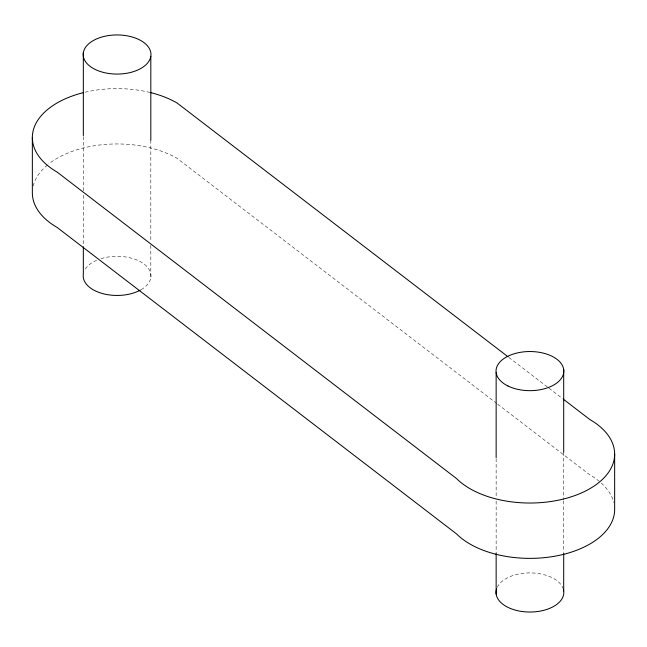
<?xml version="1.0" encoding="UTF-8"?>
<svg xmlns="http://www.w3.org/2000/svg" width="647" height="647" viewBox="0 0 647 647"><rect width="100%" height="100%" fill="white"/><g stroke="black" fill="none" stroke-linecap="round" stroke-linejoin="round"><path stroke-width="0.49" stroke-dasharray="3.23 2.43" d="M508.865 357.435L548.146 387.553M548.947 388.168L562.575 398.617M496.839 403.558L176.987 158.28A84.725 48.913 0 0 0 48.679 163.998M497.648 404.173L589.838 474.866A84.725 48.913 0 0 1 600.562 482.444M563.699 452.399L563.699 499.905M563.699 500.915L563.699 552.465M496.144 458.602L496.144 497.017M496.144 501.061L496.144 553.622M150.816 140.237L150.816 241.323M150.816 245.367L150.816 277.709M83.334 136.582L83.334 191.164M83.334 195.208L83.334 245.755M100.972 258.671A33.887 19.564 0 0 1 144.208 264.162A33.887 19.564 0 0 1 141.143 289.662M85.307 269.079A33.887 19.564 0 0 1 97.204 260.037M497.236 587.298A33.887 19.564 0 0 1 530.863 572.91A33.887 19.564 0 0 1 563.052 588.349M85.145 92.214A84.725 48.913 0 0 1 149.991 92.448M33.191 185.996A84.725 48.913 0 0 1 47.91 164.613M601.273 483.074A84.725 48.913 0 0 1 613.809 502.573"/><path stroke-width="0.97" d="M508.065 356.82L176.987 102.938A84.725 48.913 0 0 0 150.969 92.691M563.383 399.231L589.838 419.523A84.725 48.913 0 0 1 581.499 492.917A84.725 48.913 0 0 1 456.547 478.57L57.162 172.118A84.725 48.913 0 0 1 83.188 92.691M614.65 454.113L614.65 509.456A84.725 48.913 0 0 1 551.851 556.703A84.725 48.913 0 0 1 456.547 533.912L57.162 227.461A84.725 48.913 0 0 1 32.35 192.871L32.35 137.528M563.699 369.51L563.699 452.399M563.699 553.476L563.699 590.881M496.144 372.688L496.144 457.591M496.144 553.622L496.144 594.059M150.816 56.338A33.887 19.564 0 0 1 97.462 70.466A33.887 19.564 0 0 1 102.946 36.725A33.887 19.564 0 0 1 150.816 56.338L150.816 140.237M83.334 52.682L83.334 135.571M83.334 246.766L83.334 274.053A33.887 19.564 0 0 0 102.226 293.471A33.887 19.564 0 0 0 140.35 290.107M563.335 589.191A33.887 19.564 0 0 1 529.715 612.03A33.887 19.564 0 0 1 496.581 588.956M507.984 386.008A33.887 19.564 0 0 0 563.262 374.605A33.887 19.564 0 0 0 518.522 352.672A33.887 19.564 0 0 0 507.984 386.008"/></g></svg>
